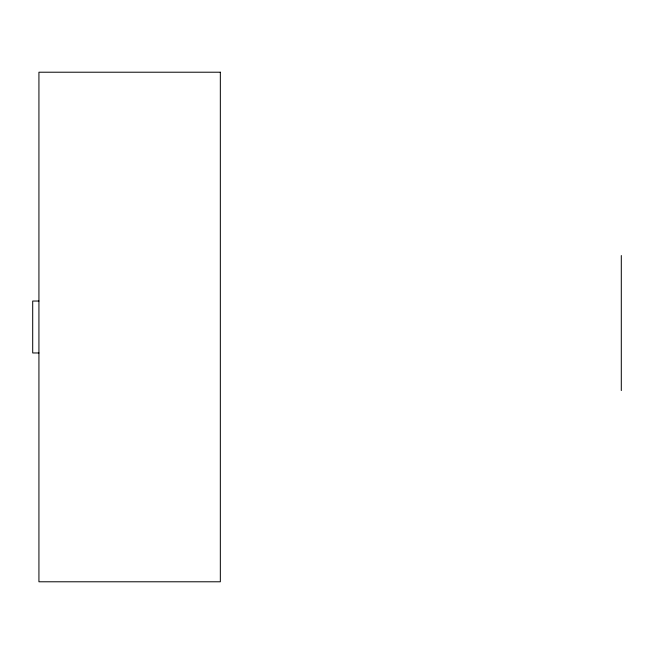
<?xml version="1.0" encoding="UTF-8"?>
<svg xmlns="http://www.w3.org/2000/svg" width="654" height="654" viewBox="0 0 654 654"><rect width="100%" height="100%" fill="white"/><g stroke="black" fill="none" stroke-linecap="round" stroke-linejoin="round"><path stroke-width="0.98" d="M38.929 301.036L32.7 301.036L32.7 352.964L38.929 352.964M621.3 255.534L621.3 390.552M220.333 72.218L38.929 72.218L38.929 581.782L220.333 581.782L220.333 72.218"/></g></svg>
